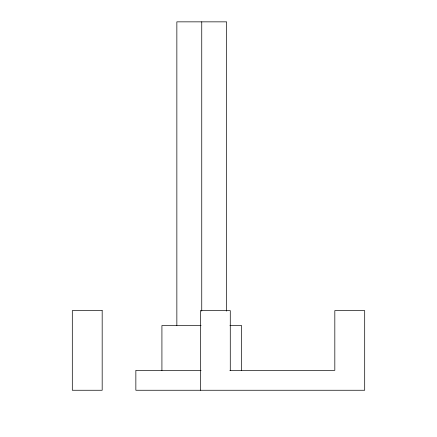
<?xml version="1.0" encoding="UTF-8"?>
<svg xmlns="http://www.w3.org/2000/svg" width="437" height="437" viewBox="0 0 437 437"><rect width="100%" height="100%" fill="white"/><g stroke="black" fill="none" stroke-linecap="round" stroke-linejoin="round"><path stroke-width="0.66" d="M201.102 325.538L161.919 325.538L161.919 370.5M229.911 325.538L241.574 325.538L241.574 370.5M201.075 370.341L135.852 370.341L135.852 390.257L364.693 390.257L364.693 310.603L334.824 310.603L334.824 370.341L229.818 370.341M230.277 370.341L230.277 310.603L200.403 310.603L200.403 390.257M226.639 311.117L226.639 21.85L176.854 21.85L176.854 325.445M201.747 21.85L201.747 311.117M102.176 310.603L72.307 310.603L72.307 390.257L102.176 390.257L102.176 310.603"/></g></svg>
